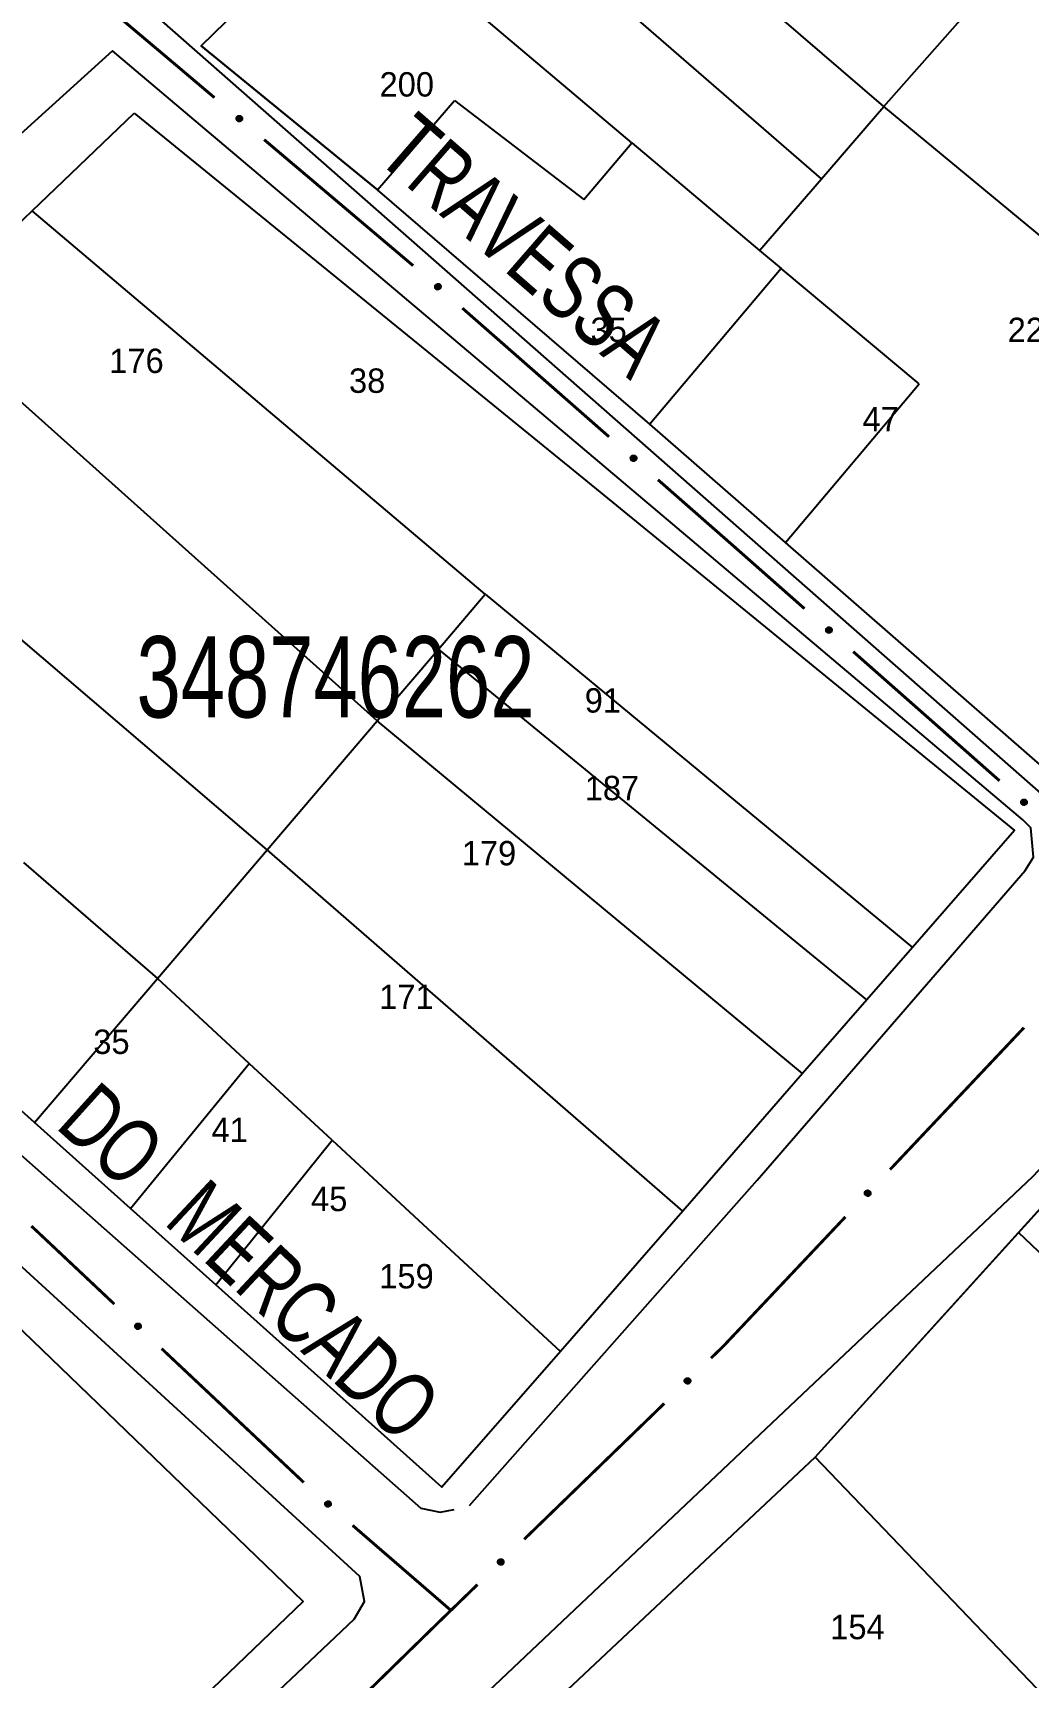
# Model space of a CAD drawing. Extents: x 199577 to 200882, y 4838726 to 4840156.
# Drawn here: x 199757.4 to 199818.6, y 4839425.2 to 4839526.4 of the extents above; entities that cross this region are included whole.
import ezdxf
from ezdxf.enums import TextEntityAlignment as Align

# ---------------------------------------------------------------- set-up
doc = ezdxf.new("R2010")
doc.units = 0
doc.header["$LTSCALE"] = 1.5
doc.header["$MEASUREMENT"] = 0
for name, color, linetype in [('CD_MALHA_LOTES', 7, 'CONTINUOUS'), ('CD_TXT_QUADRA', 2, 'CONTINUOUS'), ('RU-QUADRA', 210, 'CONTINUOUS'), ('SV-EIXO-RUA-PAV', 20, 'CONTINUOUS'), ('SV-RUA-PAVIM', 7, 'CONTINUOUS'), ('SV-TXT-RUA-PAV', 7, 'CONTINUOUS'), ('Th_NmrPorta', 1, 'CONTINUOUS')]:
    doc.layers.add(name, color=color, linetype=linetype)
doc.styles.add('ARIAL', font='ARIAL.SHX')

msp = doc.modelspace()

# ---------------------------------------------------------------- linework, layer by layer
at = {"layer": 'CD_MALHA_LOTES', "linetype": 'Continuous', "flags": 128}
for points in [[(199809.78, 4839521.83), (199785.42, 4839542.78)], [(199805.93, 4839517.38), (199781.31, 4839538.76)], [(199776.81, 4839534.36), (199767.8, 4839525.55)], [(199794.27, 4839519.6), (199776.81, 4839534.36)], [(199809.78, 4839521.83), (199816.67, 4839529.66)], [(199767.8, 4839525.55), (199778.64, 4839516.7)], [(199757.4, 4839515.42), (199763.67, 4839521.42)], [(199763.67, 4839521.42), (199791.32, 4839498.92), (199817.8, 4839477.3)], [(199778.64, 4839516.7), (199783.37, 4839522.2)], [(199783.37, 4839522.2), (199791.32, 4839516.1)], [(199805.93, 4839517.38), (199809.78, 4839521.83)], [(199836.63, 4839499.63), (199809.78, 4839521.83)], [(199791.32, 4839516.1), (199794.27, 4839519.6)], [(199794.27, 4839519.6), (199802.13, 4839512.98)], [(199802.13, 4839512.98), (199805.93, 4839517.38)], [(199795.38, 4839502.3), (199778.64, 4839516.7)], [(199785.26, 4839491.83), (199757.4, 4839515.42)], [(199802.13, 4839512.98), (199803.45, 4839511.87)], [(199803.45, 4839511.87), (199795.38, 4839502.3)], [(199811.95, 4839504.77), (199803.45, 4839511.87)], [(199778.62, 4839484.04), (199750.72, 4839509.02)], [(199803.73, 4839495.01), (199811.95, 4839504.77)], [(199803.73, 4839495.01), (199795.38, 4839502.3)], [(199771.85, 4839476.12), (199742.53, 4839501.18)], [(199819.86, 4839480.92), (199803.73, 4839495.01)], [(199782.39, 4839488.46), (199785.26, 4839491.83)], [(199785.26, 4839491.83), (199811.53, 4839470.1)], [(199778.62, 4839484.04), (199782.39, 4839488.46)], [(199808.73, 4839466.89), (199782.39, 4839488.46)], [(199771.85, 4839476.12), (199778.62, 4839484.04)], [(199804.77, 4839462.35), (199778.62, 4839484.04)], [(199817.8, 4839477.3), (199811.53, 4839470.1)], [(199765.1, 4839468.2), (199771.85, 4839476.12)], [(199797.41, 4839453.89), (199771.85, 4839476.12)], [(199756.87, 4839475.33), (199765.1, 4839468.2)], [(199811.53, 4839470.1), (199808.73, 4839466.89)], [(199757.54, 4839459.35), (199765.1, 4839468.2)], [(199770.74, 4839462.97), (199765.1, 4839468.2)], [(199808.73, 4839466.89), (199804.77, 4839462.35)], [(199757.54, 4839459.35), (199749.48, 4839466.56)], [(199763.45, 4839454.05), (199770.74, 4839462.97)], [(199775.85, 4839458.25), (199770.74, 4839462.97)], [(199804.77, 4839462.35), (199797.41, 4839453.89)], [(199763.45, 4839454.05), (199757.54, 4839459.35)], [(199768.69, 4839449.36), (199775.85, 4839458.25)], [(199775.85, 4839458.25), (199783.11, 4839451.53), (199789.88, 4839445.26)], [(199818.06, 4839452.57), (199822.61, 4839457.6)], [(199768.69, 4839449.36), (199763.45, 4839454.05)], [(199797.41, 4839453.89), (199789.88, 4839445.26)], [(199805.55, 4839438.75), (199818.06, 4839452.57)], [(199843.78, 4839428.13), (199818.06, 4839452.57)], [(199782.6, 4839436.91), (199768.69, 4839449.36)], [(199789.88, 4839445.26), (199782.6, 4839436.91)], [(199789.99, 4839424.14), (199805.55, 4839438.75)], [(199824.37, 4839419.12), (199805.55, 4839438.75)]]:
    msp.add_lwpolyline(points, dxfattribs=at)
at = {"layer": 'RU-QUADRA', "linetype": 'Continuous', "flags": 128}
for points in [[(199864.74, 4839530.98), (199858.52, 4839524.04), (199850.96, 4839515.61), (199843.56, 4839507.36), (199836.63, 4839499.63), (199819.86, 4839480.92), (199803.73, 4839495.01), (199795.38, 4839502.3), (199778.64, 4839516.7), (199767.8, 4839525.55), (199776.81, 4839534.36), (199781.31, 4839538.76), (199785.42, 4839542.78), (199792.49, 4839549.7), (199800.09, 4839557.13), (199807.3, 4839564.18), (199815.42, 4839572.12), (199832.55, 4839558.84), (199839.48, 4839553.46), (199844.32, 4839549.72), (199864.5, 4839534.07)], [(199763.67, 4839521.42), (199791.32, 4839498.92), (199817.8, 4839477.3), (199811.53, 4839470.1), (199808.73, 4839466.89), (199804.77, 4839462.35), (199797.41, 4839453.89), (199789.88, 4839445.26), (199782.6, 4839436.91), (199768.69, 4839449.36), (199763.45, 4839454.05), (199757.54, 4839459.35), (199749.48, 4839466.56), (199744.44, 4839471.07), (199737.59, 4839477.21), (199733.59, 4839480.78), (199727.2, 4839486.5), (199735.16, 4839494.12), (199742.53, 4839501.18), (199750.72, 4839509.02), (199757.4, 4839515.42)], [(199684.59, 4839445.45), (199732.61, 4839390.11), (199774.07, 4839429.88), (199721.33, 4839480.73)]]:
    msp.add_lwpolyline(points, close=True, dxfattribs=at)
msp.add_lwpolyline([(199789.99, 4839424.14), (199805.55, 4839438.75), (199829.71, 4839465.44), (199846.74, 4839453.16), (199859.11, 4839443.88), (199869.06, 4839436.4), (199881.33, 4839427.18), (199881.72, 4839423.64)], dxfattribs=at)
at = {"layer": 'SV-EIXO-RUA-PAV', "const_width": 0.18}
for points in [[(199759.44, 4839530.11), (199764.793694, 4839525.600238)], [(199764.793694, 4839525.600238), (199765.53, 4839524.98)], [(199765.53, 4839524.98), (199768.61235, 4839522.372568)], [(199771.666243, 4839519.78921), (199780.82792, 4839512.039134)], [(199783.855942, 4839509.425749), (199792.87585, 4839501.511125)], [(199795.882486, 4839498.872917), (199800.392439, 4839494.915606)], [(199800.392439, 4839494.915606), (199800.49, 4839494.83)], [(199800.49, 4839494.83), (199804.891169, 4839490.94554)], [(199807.890157, 4839488.298641), (199816.88712, 4839480.357945)], [(199810.1537, 4839456.446934), (199818.388902, 4839465.175132)], [(199799.91, 4839445.59), (199807.408633, 4839453.537534)], [(199757.353622, 4839452.969651), (199757.54, 4839452.8)], [(199757.54, 4839452.8), (199762.452695, 4839448.173927)], [(199765.364796, 4839445.431726), (199774.101101, 4839437.205124)], [(199799.139505, 4839444.8428), (199799.85738, 4839445.538972)], [(199799.85738, 4839445.538972), (199799.91, 4839445.59)], [(199787.653496, 4839433.704057), (199796.268003, 4839442.058114)], [(199777.104136, 4839434.563683), (199782.39893, 4839429.984911)], [(199782.38, 4839428.59), (199784.781993, 4839430.919372)], [(199782.39893, 4839429.984911), (199783.11, 4839429.37)], [(199781.91238, 4839428.132746), (199782.38, 4839428.59)], [(199776.192486, 4839422.539642), (199781.91238, 4839428.132746)]]:
    msp.add_lwpolyline(points, dxfattribs=at)
at = {"layer": 'SV-EIXO-RUA-PAV'}
for points in [[(199770.100695, 4839521.257727), (199770.149371, 4839521.262485), (199770.192179, 4839521.256621), (199770.226475, 4839521.241454), (199770.253287, 4839521.220148), (199770.278262, 4839521.195262), (199770.297906, 4839521.164617), (199770.312175, 4839521.125774), (199770.317291, 4839521.076979), (199770.308402, 4839521.033521), (199770.295331, 4839520.999101), (199770.274724, 4839520.969864), (199770.250142, 4839520.946008), (199770.217635, 4839520.926655), (199770.17813, 4839520.912579), (199770.12894, 4839520.908622), (199770.087012, 4839520.914659), (199770.054224, 4839520.930201), (199770.024962, 4839520.951103), (199769.999769, 4839520.976815), (199769.980659, 4839521.007009), (199769.966559, 4839521.046809), (199769.963297, 4839521.095412), (199769.968841, 4839521.137299), (199769.983918, 4839521.170296), (199770.005145, 4839521.198642), (199770.029801, 4839521.223995), (199770.059784, 4839521.245024), (199770.100695, 4839521.257727)], [(199782.317229, 4839510.922361), (199782.365984, 4839510.926237), (199782.408679, 4839510.919599), (199782.442695, 4839510.903814), (199782.469117, 4839510.882026), (199782.493637, 4839510.856692), (199782.512723, 4839510.825696), (199782.526287, 4839510.786602), (199782.530519, 4839510.737722), (199782.520844, 4839510.694432), (199782.507153, 4839510.660255), (199782.48602, 4839510.631395), (199782.461011, 4839510.607987), (199782.428158, 4839510.589226), (199782.388405, 4839510.575868), (199782.339151, 4839510.572802), (199782.297339, 4839510.579597), (199782.264838, 4839510.595729), (199782.23596, 4839510.617158), (199782.211236, 4839510.643322), (199782.192676, 4839510.673856), (199782.179298, 4839510.713905), (199782.176916, 4839510.762559), (199782.183217, 4839510.804339), (199782.198889, 4839510.837058), (199782.220626, 4839510.865014), (199782.245736, 4839510.889917), (199782.276096, 4839510.9104), (199782.317229, 4839510.922361)], [(199794.343773, 4839500.369529), (199794.392527, 4839500.373406), (199794.435222, 4839500.366768), (199794.469238, 4839500.350982), (199794.49566, 4839500.329195), (199794.52018, 4839500.303861), (199794.539267, 4839500.272865), (199794.55283, 4839500.23377), (199794.557062, 4839500.18489), (199794.547388, 4839500.1416), (199794.533696, 4839500.107423), (199794.512564, 4839500.078564), (199794.487554, 4839500.055156), (199794.454702, 4839500.036395), (199794.414949, 4839500.023036), (199794.365695, 4839500.019971), (199794.323883, 4839500.026765), (199794.291382, 4839500.042898), (199794.262503, 4839500.064326), (199794.23778, 4839500.09049), (199794.219219, 4839500.121025), (199794.205842, 4839500.161074), (199794.20346, 4839500.209727), (199794.209761, 4839500.251507), (199794.225433, 4839500.284226), (199794.247169, 4839500.312183), (199794.27228, 4839500.337085), (199794.302639, 4839500.357569), (199794.343773, 4839500.369529)], [(199806.355782, 4839489.7997), (199806.404548, 4839489.803435), (199806.447223, 4839489.796674), (199806.481193, 4839489.78079), (199806.507552, 4839489.758926), (199806.531999, 4839489.733521), (199806.550995, 4839489.70247), (199806.564446, 4839489.663336), (199806.568536, 4839489.614444), (199806.558737, 4839489.571182), (199806.544946, 4839489.537045), (199806.52373, 4839489.508247), (199806.498653, 4839489.484912), (199806.465746, 4839489.466246), (199806.425955, 4839489.453002), (199806.376692, 4839489.450079), (199806.3349, 4839489.456995), (199806.302446, 4839489.473221), (199806.273629, 4839489.494733), (199806.248982, 4839489.520969), (199806.23051, 4839489.551557), (199806.217248, 4839489.591644), (199806.215007, 4839489.640305), (199806.221429, 4839489.682066), (199806.237195, 4839489.71474), (199806.259013, 4839489.742633), (199806.284195, 4839489.767463), (199806.314614, 4839489.787858), (199806.355782, 4839489.7997)], [(199818.351733, 4839479.212105), (199818.400498, 4839479.21584), (199818.443174, 4839479.209079), (199818.477144, 4839479.193195), (199818.503503, 4839479.171331), (199818.52795, 4839479.145926), (199818.546946, 4839479.114875), (199818.560396, 4839479.075741), (199818.564487, 4839479.026849), (199818.554687, 4839478.983587), (199818.540896, 4839478.94945), (199818.519681, 4839478.920652), (199818.494604, 4839478.897317), (199818.461697, 4839478.878651), (199818.421906, 4839478.865407), (199818.372643, 4839478.862484), (199818.330851, 4839478.8694), (199818.298396, 4839478.885626), (199818.26958, 4839478.907138), (199818.244932, 4839478.933374), (199818.226461, 4839478.963962), (199818.213199, 4839479.004049), (199818.210958, 4839479.05271), (199818.217379, 4839479.094471), (199818.233146, 4839479.127145), (199818.254963, 4839479.155038), (199818.280146, 4839479.179868), (199818.310564, 4839479.200263), (199818.351733, 4839479.212105)], [(199808.602496, 4839454.963273), (199808.600383, 4839455.012135), (199808.608558, 4839455.054563), (199808.625562, 4839455.087987), (199808.648289, 4839455.113604), (199808.674492, 4839455.137194), (199808.706157, 4839455.155148), (199808.745716, 4839455.167291), (199808.794717, 4839455.169755), (199808.83763, 4839455.158524), (199808.87129, 4839455.143607), (199808.899367, 4839455.121446), (199808.921857, 4839455.095607), (199808.939419, 4839455.062099), (199808.951333, 4839455.021889), (199808.952618, 4839454.972557), (199808.944318, 4839454.931017), (199808.927022, 4839454.89912), (199808.904565, 4839454.871034), (199808.877525, 4839454.847272), (199808.846341, 4839454.829826), (199808.805834, 4839454.817904), (199808.757126, 4839454.81728), (199808.715601, 4839454.825086), (199808.68347, 4839454.841929), (199808.656317, 4839454.864661), (199808.632337, 4839454.890655), (199808.612963, 4839454.921734), (199808.602496, 4839454.963273)], [(199763.879608, 4839446.981468), (199763.928469, 4839446.98363), (199763.970904, 4839446.975496), (199764.004345, 4839446.958525), (199764.029985, 4839446.935823), (199764.0536, 4839446.909643), (199764.071586, 4839446.877996), (199764.083768, 4839446.838449), (199764.08628, 4839446.78945), (199764.075091, 4839446.746527), (199764.060207, 4839446.712852), (199764.038074, 4839446.684753), (199764.012257, 4839446.662238), (199763.978766, 4839446.644643), (199763.938568, 4839446.632689), (199763.889237, 4839446.631355), (199763.847689, 4839446.639615), (199763.815775, 4839446.656879), (199763.787667, 4839446.679309), (199763.763878, 4839446.706325), (199763.746402, 4839446.737492), (199763.734439, 4839446.777987), (199763.733768, 4839446.826694), (199763.741533, 4839446.868227), (199763.758344, 4839446.900375), (199763.78105, 4839446.927551), (199763.80702, 4839446.951556), (199763.83808, 4839446.97096), (199763.879608, 4839446.981468)], [(199797.523974, 4839443.429455), (199797.524032, 4839443.478363), (199797.534082, 4839443.520386), (199797.552553, 4839443.553022), (199797.576395, 4839443.577606), (199797.603619, 4839443.600009), (199797.63605, 4839443.61654), (199797.676109, 4839443.626915), (199797.725171, 4839443.627202), (199797.767542, 4839443.614077), (199797.800507, 4839443.59768), (199797.827573, 4839443.574295), (199797.848894, 4839443.547484), (199797.864952, 4839443.513228), (199797.875069, 4839443.47253), (199797.874163, 4839443.423189), (199797.864027, 4839443.382059), (199797.845333, 4839443.350961), (199797.821651, 4839443.323899), (199797.793583, 4839443.301361), (199797.761655, 4839443.285317), (199797.720659, 4839443.275204), (199797.671972, 4839443.276743), (199797.630834, 4839443.286384), (199797.599481, 4839443.304637), (199797.573364, 4839443.328552), (199797.550562, 4839443.355584), (199797.532587, 4839443.387493), (199797.523974, 4839443.429455)], [(199775.554663, 4839436.049151), (199775.603388, 4839436.05338), (199775.64613, 4839436.04705), (199775.680259, 4839436.03151), (199775.706837, 4839436.009914), (199775.73154, 4839435.984758), (199775.750849, 4839435.953901), (199775.764694, 4839435.914905), (199775.769279, 4839435.866057), (199775.759917, 4839435.822698), (199775.746472, 4839435.788423), (199775.725549, 4839435.759412), (199775.700709, 4839435.735824), (199775.667993, 4839435.716826), (199775.628337, 4839435.703182), (199775.579107, 4839435.69976), (199775.537247, 4839435.706253), (199775.50463, 4839435.722151), (199775.475598, 4839435.74337), (199775.450686, 4839435.769355), (199775.431906, 4839435.799755), (199775.41824, 4839435.839706), (199775.415507, 4839435.888341), (199775.421506, 4839435.930166), (199775.436941, 4839435.962997), (199775.458475, 4839435.991109), (199775.483406, 4839436.016193), (199775.513616, 4839436.036894), (199775.554663, 4839436.049151)], [(199786.037965, 4839432.290712), (199786.038022, 4839432.339621), (199786.048073, 4839432.381643), (199786.066544, 4839432.414279), (199786.090386, 4839432.438863), (199786.11761, 4839432.461266), (199786.150041, 4839432.477798), (199786.1901, 4839432.488173), (199786.239162, 4839432.488459), (199786.281533, 4839432.475334), (199786.314498, 4839432.458937), (199786.341564, 4839432.435552), (199786.362884, 4839432.408741), (199786.378942, 4839432.374486), (199786.38906, 4839432.333787), (199786.388154, 4839432.284446), (199786.378018, 4839432.243316), (199786.359323, 4839432.212218), (199786.335642, 4839432.185157), (199786.307574, 4839432.162618), (199786.275645, 4839432.146574), (199786.23465, 4839432.136461), (199786.185962, 4839432.138), (199786.144825, 4839432.147641), (199786.113472, 4839432.165894), (199786.087355, 4839432.189809), (199786.064553, 4839432.216841), (199786.046578, 4839432.24875), (199786.037965, 4839432.290712)]]:
    msp.add_lwpolyline(points, close=True, dxfattribs=at)
for points in [[(199769.963297, 4839521.095412), (199770.217635, 4839520.926655)], [(199769.966559, 4839521.046809), (199770.17813, 4839520.912579)], [(199769.967079, 4839521.114189), (199770.2296, 4839520.938585)], [(199769.968841, 4839521.137299), (199770.250142, 4839520.946008)], [(199769.968847, 4839521.069799), (199770.195228, 4839520.921193)], [(199769.978532, 4839521.150969), (199770.259805, 4839520.959502)], [(199769.97935, 4839521.025169), (199770.147312, 4839520.915257)], [(199769.980659, 4839521.007009), (199770.12894, 4839520.908622)], [(199769.983918, 4839521.170296), (199770.274724, 4839520.969864)], [(199769.993938, 4839520.989594), (199770.102761, 4839520.915411)], [(199769.996236, 4839521.182462), (199770.281997, 4839520.983624)], [(199769.999769, 4839520.976815), (199770.087012, 4839520.914659)], [(199770.005145, 4839521.198642), (199770.295331, 4839520.999101)], [(199770.021072, 4839521.209708), (199770.29922, 4839521.020885)], [(199770.029801, 4839521.223995), (199770.308402, 4839521.033521)], [(199770.048312, 4839521.231346), (199770.309631, 4839521.058547)], [(199770.059784, 4839521.245024), (199770.317291, 4839521.076979)], [(199770.07972, 4839521.24946), (199770.310827, 4839521.102216)], [(199770.100695, 4839521.257727), (199770.312175, 4839521.125774)], [(199770.127314, 4839521.259241), (199770.299122, 4839521.14965)], [(199770.149371, 4839521.262485), (199770.297906, 4839521.164617)], [(199770.173788, 4839521.259248), (199770.280688, 4839521.184904)], [(199770.192179, 4839521.256621), (199770.278262, 4839521.195262)], [(199782.176916, 4839510.762559), (199782.428158, 4839510.589226)], [(199782.179298, 4839510.713905), (199782.388405, 4839510.575868)], [(199782.181037, 4839510.781265), (199782.440337, 4839510.600938)], [(199782.182002, 4839510.736849), (199782.405656, 4839510.58417)], [(199782.183217, 4839510.804339), (199782.461011, 4839510.607987)], [(199782.191696, 4839510.692037), (199782.357641, 4839510.579103)], [(199782.192676, 4839510.673856), (199782.339151, 4839510.572802)], [(199782.193154, 4839510.817831), (199782.470916, 4839510.621305)], [(199782.198889, 4839510.837058), (199782.48602, 4839510.631395)], [(199782.205637, 4839510.656204), (199782.3131, 4839510.580063)], [(199782.211236, 4839510.643322), (199782.297339, 4839510.579597)], [(199782.211425, 4839510.848998), (199782.493541, 4839510.645021)], [(199782.220626, 4839510.865014), (199782.507153, 4839510.660255)], [(199782.23675, 4839510.875791), (199782.511435, 4839510.681964)], [(199782.245736, 4839510.889917), (199782.520844, 4839510.694432)], [(199782.264378, 4839510.896932), (199782.522527, 4839510.719431)], [(199782.276096, 4839510.9104), (199782.530519, 4839510.737722)], [(199782.296108, 4839510.914474), (199782.524513, 4839510.763072)], [(199782.317229, 4839510.922361), (199782.526287, 4839510.786602)], [(199782.343872, 4839510.923393), (199782.513668, 4839510.81071)], [(199782.365984, 4839510.926237), (199782.512723, 4839510.825696)], [(199782.390338, 4839510.922558), (199782.495875, 4839510.846292)], [(199782.408679, 4839510.919599), (199782.493637, 4839510.856692)], [(199794.20346, 4839500.209727), (199794.454702, 4839500.036395)], [(199794.205842, 4839500.161074), (199794.414949, 4839500.023036)], [(199794.207581, 4839500.228433), (199794.466881, 4839500.048106)], [(199794.208546, 4839500.184018), (199794.432199, 4839500.031339)], [(199794.209761, 4839500.251507), (199794.487554, 4839500.055156)], [(199794.218239, 4839500.139206), (199794.384184, 4839500.026271)], [(199794.219219, 4839500.121025), (199794.365695, 4839500.019971)], [(199794.219698, 4839500.265), (199794.49746, 4839500.068473)], [(199794.225433, 4839500.284226), (199794.512564, 4839500.078564)], [(199794.237969, 4839500.296167), (199794.520085, 4839500.092189)], [(199794.247169, 4839500.312183), (199794.533696, 4839500.107423)], [(199794.263294, 4839500.322959), (199794.537979, 4839500.129133)], [(199794.27228, 4839500.337085), (199794.547388, 4839500.1416)], [(199794.290922, 4839500.344101), (199794.54907, 4839500.1666)], [(199794.302639, 4839500.357569), (199794.557062, 4839500.18489)], [(199794.322652, 4839500.361643), (199794.551056, 4839500.210241)], [(199794.343773, 4839500.369529), (199794.55283, 4839500.23377)], [(199794.370415, 4839500.370562), (199794.540212, 4839500.257879)], [(199794.392527, 4839500.373406), (199794.539267, 4839500.272865)], [(199794.416882, 4839500.369727), (199794.522419, 4839500.29346)], [(199794.435222, 4839500.366768), (199794.52018, 4839500.303861)], [(199794.232181, 4839500.103373), (199794.339644, 4839500.027232)], [(199794.23778, 4839500.09049), (199794.323883, 4839500.026765)], [(199806.215007, 4839489.640305), (199806.465746, 4839489.466246)], [(199806.217248, 4839489.591644), (199806.425955, 4839489.453002)], [(199806.219182, 4839489.658998), (199806.477959, 4839489.477922)], [(199806.220019, 4839489.614581), (199806.443229, 4839489.461255)], [(199806.221429, 4839489.682066), (199806.498653, 4839489.484912)], [(199806.229582, 4839489.56974), (199806.3952, 4839489.456326)], [(199806.23051, 4839489.551557), (199806.376692, 4839489.450079)], [(199806.231405, 4839489.69553), (199806.508597, 4839489.4982)], [(199806.237195, 4839489.71474), (199806.52373, 4839489.508247)], [(199806.24342, 4839489.533867), (199806.350662, 4839489.457416)], [(199806.248982, 4839489.520969), (199806.3349, 4839489.456995)], [(199806.249766, 4839489.726644), (199806.531291, 4839489.521851)], [(199806.259013, 4839489.742633), (199806.544946, 4839489.537045)], [(199806.275169, 4839489.753363), (199806.549291, 4839489.558742)], [(199806.284195, 4839489.767463), (199806.558737, 4839489.571182)], [(199806.302857, 4839489.774425), (199806.560491, 4839489.596177)], [(199806.314614, 4839489.787858), (199806.568536, 4839489.614444)], [(199806.334638, 4839489.791874), (199806.562604, 4839489.639812)], [(199806.355782, 4839489.7997), (199806.564446, 4839489.663336)], [(199806.382428, 4839489.800655), (199806.551897, 4839489.687481)], [(199806.404548, 4839489.803435), (199806.550995, 4839489.70247)], [(199806.428891, 4839489.799686), (199806.534207, 4839489.723114)], [(199806.447223, 4839489.796674), (199806.531999, 4839489.733521)], [(199818.210958, 4839479.05271), (199818.461697, 4839478.878651)], [(199818.213199, 4839479.004049), (199818.421906, 4839478.865407)], [(199818.215133, 4839479.071403), (199818.47391, 4839478.890327)], [(199818.215969, 4839479.026986), (199818.43918, 4839478.87366)], [(199818.217379, 4839479.094471), (199818.494604, 4839478.897317)], [(199818.225533, 4839478.982145), (199818.391151, 4839478.868731)], [(199818.226461, 4839478.963962), (199818.372643, 4839478.862484)], [(199818.227356, 4839479.107935), (199818.504548, 4839478.910605)], [(199818.233146, 4839479.127145), (199818.519681, 4839478.920652)], [(199818.239371, 4839478.946272), (199818.346613, 4839478.869821)], [(199818.244932, 4839478.933374), (199818.330851, 4839478.8694)], [(199818.245717, 4839479.139049), (199818.527241, 4839478.934256)], [(199818.254963, 4839479.155038), (199818.540896, 4839478.94945)], [(199818.271119, 4839479.165768), (199818.545242, 4839478.971148)], [(199818.280146, 4839479.179868), (199818.554687, 4839478.983587)], [(199818.298808, 4839479.18683), (199818.556442, 4839479.008582)], [(199818.310564, 4839479.200263), (199818.564487, 4839479.026849)], [(199818.330589, 4839479.204279), (199818.558554, 4839479.052217)], [(199818.351733, 4839479.212105), (199818.560396, 4839479.075741)], [(199818.378378, 4839479.21306), (199818.547848, 4839479.099886)], [(199818.400498, 4839479.21584), (199818.546946, 4839479.114875)], [(199818.424842, 4839479.212091), (199818.530158, 4839479.135519)], [(199818.443174, 4839479.209079), (199818.52795, 4839479.145926)], [(199808.600383, 4839455.012135), (199808.706157, 4839455.155148)], [(199808.602427, 4839454.989935), (199808.721168, 4839455.155552)], [(199808.602496, 4839454.963273), (199808.745716, 4839455.167291)], [(199808.604939, 4839455.036341), (199808.684967, 4839455.139055)], [(199808.608558, 4839455.054563), (199808.674492, 4839455.137194)], [(199808.609615, 4839454.941881), (199808.769167, 4839455.164669)], [(199808.612963, 4839454.921734), (199808.794717, 4839455.169755)], [(199808.625999, 4839454.909538), (199808.812707, 4839455.161108)], [(199808.632337, 4839454.890655), (199808.83763, 4839455.158524)], [(199808.646129, 4839454.881165), (199808.849749, 4839455.148671)], [(199808.656317, 4839454.864661), (199808.87129, 4839455.143607)], [(199808.67199, 4839454.854889), (199808.886022, 4839455.129454)], [(199808.68347, 4839454.841929), (199808.899367, 4839455.121446)], [(199808.702477, 4839454.835504), (199808.908906, 4839455.105987)], [(199808.715601, 4839454.825086), (199808.921857, 4839455.095607)], [(199808.738582, 4839454.822074), (199808.928155, 4839455.074693)], [(199808.757126, 4839454.81728), (199808.939419, 4839455.062099)], [(199808.783003, 4839454.821435), (199808.943659, 4839455.039428)], [(199808.805834, 4839454.817904), (199808.951333, 4839455.021889)], [(199808.828136, 4839454.829503), (199808.94699, 4839454.991262)], [(199808.846341, 4839454.829826), (199808.952618, 4839454.972557)], [(199808.864449, 4839454.842142), (199808.944421, 4839454.946785)], [(199808.877525, 4839454.847272), (199808.944318, 4839454.931017)], [(199763.733768, 4839446.826694), (199763.978766, 4839446.644643)], [(199763.734439, 4839446.777987), (199763.938568, 4839446.632689)], [(199763.737948, 4839446.800822), (199763.9561, 4839446.64038)], [(199763.738544, 4839446.845244), (199763.991349, 4839446.655919)], [(199763.741533, 4839446.868227), (199764.012257, 4839446.662238)], [(199763.746061, 4839446.755697), (199763.907936, 4839446.637002)], [(199763.746402, 4839446.737492), (199763.889237, 4839446.631355)], [(199763.751938, 4839446.881362), (199764.022625, 4839446.675199)], [(199763.758344, 4839446.900375), (199764.038074, 4839446.684753)], [(199763.758735, 4839446.719396), (199763.863457, 4839446.639527)], [(199763.763878, 4839446.706325), (199763.847689, 4839446.639615)], [(199763.771293, 4839446.911868), (199764.046069, 4839446.698106)], [(199763.78105, 4839446.927551), (199764.060207, 4839446.712852)], [(199763.797543, 4839446.937754), (199764.065249, 4839446.734398)], [(199763.80702, 4839446.951556), (199764.075091, 4839446.746527)], [(199763.825896, 4839446.957912), (199764.07765, 4839446.771452)], [(199763.83808, 4839446.97096), (199764.08628, 4839446.78945)], [(199763.858223, 4839446.974328), (199764.081168, 4839446.814996)], [(199763.879608, 4839446.981468), (199764.083768, 4839446.838449)], [(199763.906271, 4839446.981564), (199764.072004, 4839446.862986)], [(199763.928469, 4839446.98363), (199764.071586, 4839446.877996)], [(199763.952679, 4839446.979097), (199764.055472, 4839446.89917)], [(199763.970904, 4839446.975496), (199764.0536, 4839446.909643)], [(199797.523974, 4839443.429455), (199797.676109, 4839443.626915)], [(199797.524032, 4839443.478363), (199797.63605, 4839443.61654)], [(199797.525088, 4839443.456095), (199797.651064, 4839443.616277)], [(199797.529658, 4839443.502343), (199797.614166, 4839443.601404)], [(199797.530136, 4839443.407768), (199797.69942, 4839443.623255)], [(199797.532587, 4839443.387493), (199797.725171, 4839443.627202)], [(199797.534082, 4839443.520386), (199797.603619, 4839443.600009)], [(199797.545069, 4839443.37473), (199797.742759, 4839443.617764)], [(199797.550562, 4839443.355584), (199797.767542, 4839443.614077)], [(199797.563919, 4839443.345491), (199797.779212, 4839443.603695)], [(199797.573364, 4839443.328552), (199797.800507, 4839443.59768)], [(199797.588588, 4839443.318093), (199797.814597, 4839443.582888)], [(199797.599481, 4839443.304637), (199797.827573, 4839443.574295)], [(199797.618184, 4839443.297374), (199797.836416, 4839443.558428)], [(199797.630834, 4839443.286384), (199797.848894, 4839443.547484)], [(199797.653658, 4839443.282355), (199797.854258, 4839443.52631)], [(199797.671972, 4839443.276743), (199797.864952, 4839443.513228)], [(199797.698007, 4839443.279745), (199797.868181, 4839443.490392)], [(199797.720659, 4839443.275204), (199797.875069, 4839443.47253)], [(199797.743454, 4839443.285802), (199797.86937, 4839443.442125)], [(199797.761655, 4839443.285317), (199797.874163, 4839443.423189)], [(199797.780292, 4839443.296816), (199797.86483, 4839443.397806)], [(199797.793583, 4839443.301361), (199797.864027, 4839443.382059)], [(199775.415507, 4839435.888341), (199775.667993, 4839435.716826)], [(199775.41824, 4839435.839706), (199775.628337, 4839435.703182)], [(199775.419493, 4839435.907076), (199775.680087, 4839435.728625)], [(199775.420778, 4839435.862669), (199775.645528, 4839435.711608)], [(199775.421506, 4839435.930166), (199775.700709, 4839435.735824)], [(199775.430794, 4839435.817928), (199775.59755, 4839435.706194)], [(199775.431345, 4839435.94373), (199775.710518, 4839435.749213)], [(199775.431906, 4839435.799755), (199775.579107, 4839435.69976)], [(199775.436941, 4839435.962997), (199775.725549, 4839435.759412)], [(199775.444994, 4839435.782197), (199775.553004, 4839435.706833)], [(199775.449391, 4839435.975027), (199775.732972, 4839435.773091)], [(199775.450686, 4839435.769355), (199775.537247, 4839435.706253)], [(199775.458475, 4839435.991109), (199775.746472, 4839435.788423)], [(199775.474522, 4839436.002002), (199775.750599, 4839435.810163)], [(199775.483406, 4839436.016193), (199775.759917, 4839435.822698)], [(199775.501996, 4839436.023343), (199775.761419, 4839435.847709)], [(199775.513616, 4839436.036894), (199775.769279, 4839435.866057)], [(199775.533599, 4839436.041113), (199775.763091, 4839435.891363)], [(199775.554663, 4839436.049151), (199775.764694, 4839435.914905)], [(199775.581297, 4839436.050376), (199775.751902, 4839435.938922)], [(199775.603388, 4839436.05338), (199775.750849, 4839435.953901)], [(199775.627768, 4839436.049877), (199775.733853, 4839435.974374)], [(199775.64613, 4839436.04705), (199775.73154, 4839435.984758)], [(199786.037965, 4839432.290712), (199786.1901, 4839432.488173)], [(199786.038022, 4839432.339621), (199786.150041, 4839432.477798)], [(199786.039079, 4839432.317352), (199786.165054, 4839432.477534)], [(199786.043648, 4839432.363601), (199786.128157, 4839432.462661)], [(199786.044127, 4839432.269025), (199786.21341, 4839432.484512)], [(199786.046578, 4839432.24875), (199786.239162, 4839432.488459)], [(199786.048073, 4839432.381643), (199786.11761, 4839432.461266)], [(199786.059059, 4839432.235987), (199786.25675, 4839432.479022)], [(199786.064553, 4839432.216841), (199786.281533, 4839432.475334)], [(199786.07791, 4839432.206748), (199786.293203, 4839432.464953)], [(199786.087355, 4839432.189809), (199786.314498, 4839432.458937)], [(199786.102579, 4839432.17935), (199786.328588, 4839432.444145)], [(199786.113472, 4839432.165894), (199786.341564, 4839432.435552)], [(199786.132175, 4839432.158632), (199786.350407, 4839432.419686)], [(199786.144825, 4839432.147641), (199786.362884, 4839432.408741)], [(199786.167649, 4839432.143613), (199786.368248, 4839432.387568)], [(199786.185962, 4839432.138), (199786.378942, 4839432.374486)], [(199786.211998, 4839432.141002), (199786.382172, 4839432.35165)], [(199786.23465, 4839432.136461), (199786.38906, 4839432.333787)], [(199786.257444, 4839432.147059), (199786.383361, 4839432.303383)], [(199786.275645, 4839432.146574), (199786.388154, 4839432.284446)], [(199786.294283, 4839432.158073), (199786.378821, 4839432.259063)], [(199786.307574, 4839432.162618), (199786.378018, 4839432.243316)]]:
    msp.add_lwpolyline(points, dxfattribs=at)
at = {"layer": 'SV-RUA-PAVIM', "linetype": 'Continuous'}
for points in [[(199819.58, 4839479.44, 1.82), (199820.57, 4839479.3, 1.82), (199821.41, 4839479.45, 1.82), (199822, 4839479.93, 1.82), (199862.38, 4839523.74, 2.66), (199867.16, 4839530.03, 2.67), (199867.48, 4839531.88, 2.67), (199867, 4839533.55, 2.67), (199866.06, 4839535.11, 2.75), (199816.67, 4839572.91, 2.77), (199815.75, 4839573.46, 2.77), (199814.97, 4839573.64, 2.96), (199813.41, 4839573.65, 2.96), (199811.75, 4839573.03, 2.96), (199781.7, 4839544.32, 1.51), (199764.67, 4839527.7, 2.86)], [(199719.5, 4839401.3, 3.37), (199731.63, 4839387.86, 3.44), (199733.16, 4839387.57, 3.49), (199734.18, 4839388.06, 3.53), (199777.21, 4839428.8, 3.39), (199777.84, 4839429.89, 3.39), (199777.56, 4839431.41, 3.39), (199720.37, 4839483.8, 2.55), (199682.12, 4839448.6, 2.79), (199681.4, 4839447.38, 2.86), (199681.5, 4839445.99, 2.86)]]:
    msp.add_polyline3d(points, close=True, dxfattribs=at)
for points in [[(199784.29, 4839435.78, 3.23), (199801.99, 4839455.79, 3.23), (199818.47, 4839474.84, 3.09), (199818.98, 4839475.67, 3.09), (199818.82, 4839477.47, 3.09), (199818.32, 4839477.96, 3.09), (199762.35, 4839525.25, 3.46), (199745.96, 4839510.43, 2.64), (199723.87, 4839488.99, 2.63), (199723.34, 4839487.48, 2.69), (199724.19, 4839486.05, 2.56), (199781.31, 4839435.62, 3.29), (199782.49, 4839435.38, 3.32), (199783.35, 4839435.54, 3.33)], [(199784.2, 4839379.57, 3.09), (199805.78, 4839356.56, 3.09), (199807.19, 4839355.07, 3.09), (199808.71, 4839354.5, 3.09), (199809.79, 4839354.5, 3.13), (199810.73, 4839354.86, 3.16), (199815.56, 4839358.17, 3.56), (199842.71, 4839380.96, 4.16), (199858.24, 4839394.71, 3.64), (199865.52, 4839400.72, 3.68), (199869.08, 4839404.44, 3.93), (199884.08, 4839422.18, 3.58), (199884.54, 4839424.15, 3.63), (199884.35, 4839425.52, 3.63), (199883.69, 4839427.46, 3.63), (199881.88, 4839429.47, 3.63), (199830.84, 4839466.95, 3.8), (199830.04, 4839467.34, 3.8), (199829.34, 4839466.99, 3.8), (199818.92, 4839455.99, 3.8), (199803.25, 4839441.19, 3.51), (199783.55, 4839422.56, 3.04), (199763.01, 4839402.26, 3.94), (199784.2, 4839379.71, 3.94)]]:
    msp.add_polyline3d(points, dxfattribs=at)

# ---------------------------------------------------------------- texts
at = {"layer": 'CD_TXT_QUADRA', "style": 'ARIAL', "width": 0.7}
msp.add_text('348746262', height=5, dxfattribs=at).set_placement((199763.82, 4839484.25))
at = {"layer": 'SV-TXT-RUA-PAV', "style": 'ARIAL', "width": 0.7}
for s, rotation, p in [('TRAVESSA', 319, (199778.46, 4839518.62)), ('DO', 318, (199758.77, 4839459.05)), ('MERCADO', 317, (199765.43, 4839453.14))]:
    msp.add_text(s, height=4, rotation=rotation, dxfattribs=at).set_placement(p)
at = {"layer": 'Th_NmrPorta', "color": 1}
for s, p in [('200', (199778.764517, 4839523.189695)), ('35', (199791.73577, 4839508.096651)), ('229', (199817.384517, 4839508.089695)), ('176', (199762.14375, 4839506.186558)), ('38', (199776.88375, 4839504.966558)), ('47', (199808.461219, 4839502.59321)), ('91', (199791.378161, 4839485.301979)), ('187', (199791.378161, 4839479.911979)), ('179', (199783.818113, 4839475.905479)), ('171', (199778.746142, 4839467.074384)), ('35', (199761.162481, 4839464.307334)), ('41', (199768.430366, 4839458.889086)), ('45', (199774.550366, 4839454.639086)), ('159', (199778.746587, 4839449.886635)), ('154', (199806.477985, 4839428.313156))]:
    msp.add_text(s, height=1.5, dxfattribs=at).set_placement(p, align=Align.MIDDLE_LEFT)

doc.saveas('drawing.dxf')
